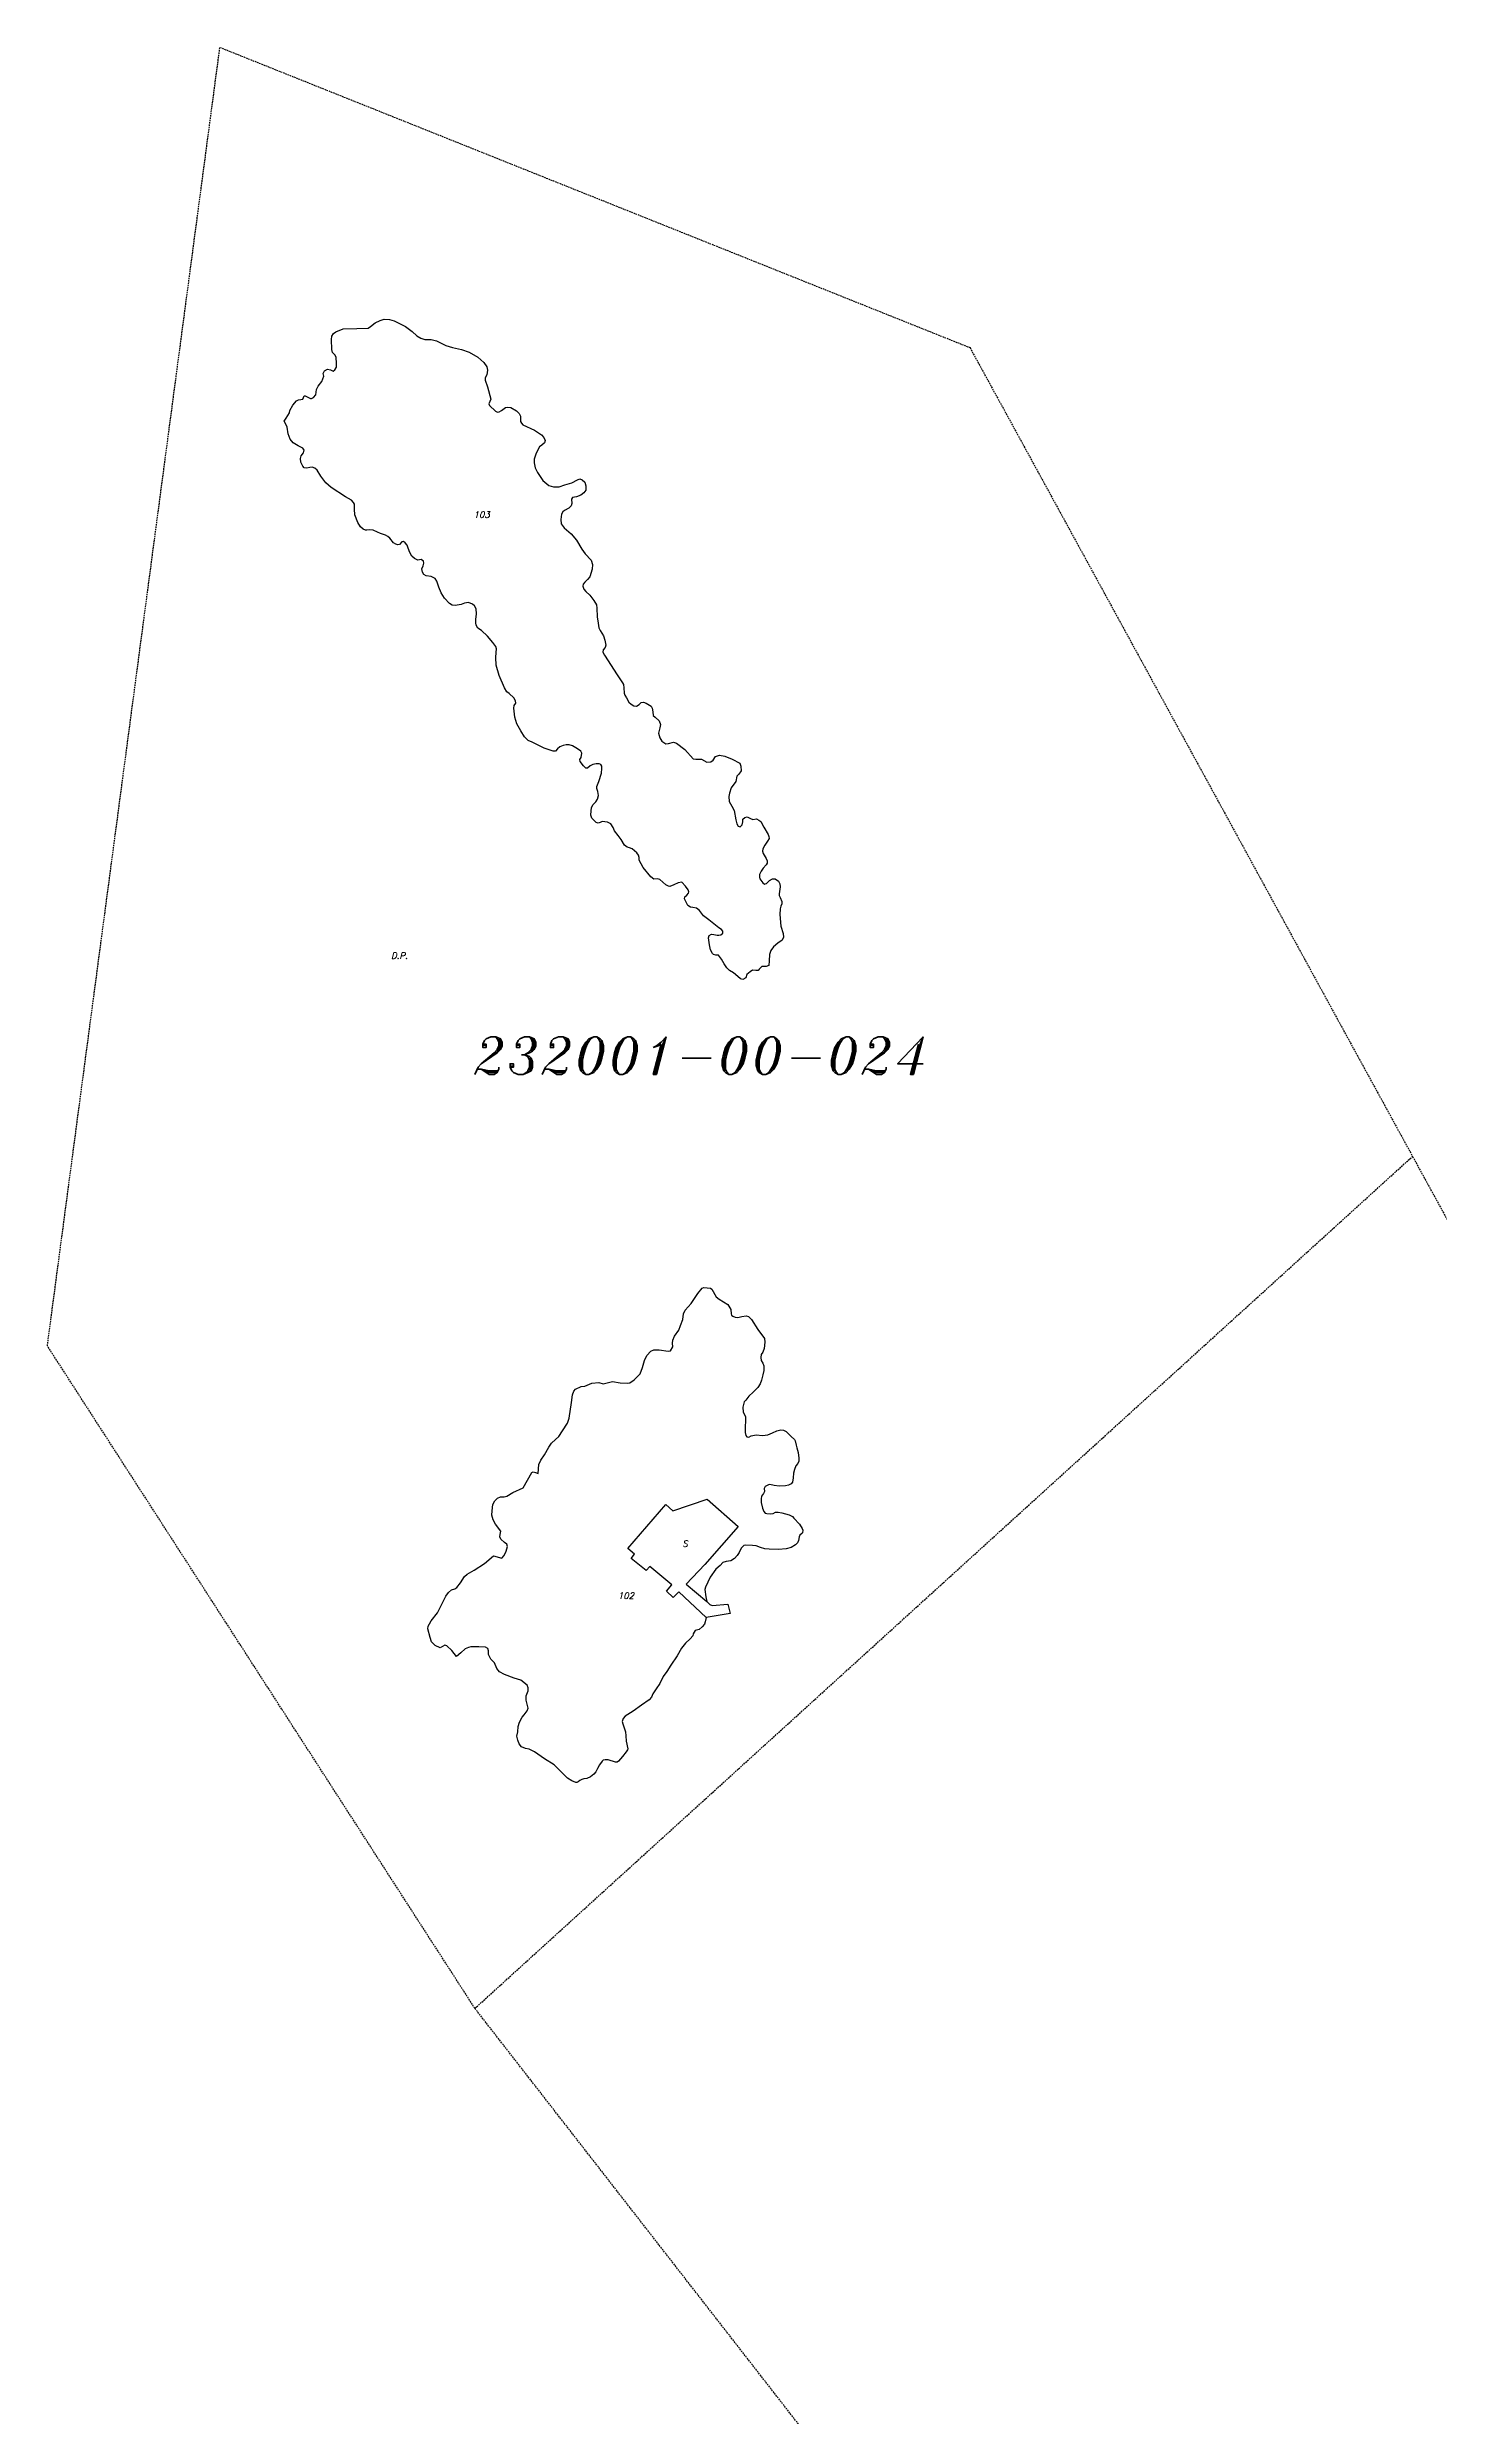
# Model space of a CAD drawing. Extents: x -334462 to -332769, y -29481 to -26664.
# Drawn here: x -333948.5 to -333725.8, y -27043.5 to -26664.5 of the extents above; entities that cross this region are included whole.
import ezdxf
from ezdxf.enums import TextEntityAlignment as Align

# ---------------------------------------------------------------- set-up
doc = ezdxf.new("R2010")
doc.units = 0
doc.header["$MEASUREMENT"] = 0
doc.linetypes.add('HIDDEN', pattern=[0.375, 0.25, -0.125])
for name, color, linetype in [('CADAST$$AREA$B$', 7, 'CONTINUOUS'), ('DP$DIVIDING$LINE', 7, 'CONTINUOUS'), ('MAP$SHEET$BOUND$', 7, 'CONTINUOUS'), ('PARCEL$BOUNDARY', 7, 'CONTINUOUS'), ('PARCEL$NUMBER', 7, 'CONTINUOUS'), ('STRUC$$FOOTPRINT', 7, 'CONTINUOUS')]:
    doc.layers.add(name, color=color, linetype=linetype)
doc.styles.add('ITALICT', font='ITALICT', dxfattribs={"height": 0.2})

msp = doc.modelspace()

# ---------------------------------------------------------------- linework, layer by layer
at = {"layer": 'CADAST$$AREA$B$', "color": 7, "linetype": 'HIDDEN'}
for p, q in [((-333730.12, -26841.89), (-333514.89, -27234.5)), ((-333805.33, -27074.28), (-333880.13, -26978.18))]:
    msp.add_line(p, q, dxfattribs=at)
msp.add_lwpolyline([(-333880.13, -26978.18), (-333948.53, -26872.2), (-333920.93, -26664.47), (-333800.93, -26712.5), (-333730.12, -26841.89)], dxfattribs=at)
at = {"layer": 'DP$DIVIDING$LINE', "color": 2, "linetype": 'HIDDEN'}
msp.add_line((-333880.13, -26978.18), (-333730.12, -26841.89), dxfattribs=at)
at = {"layer": 'PARCEL$BOUNDARY', "color": 7, "linetype": 'Continuous'}
for points in [[(-333907.92, -26729.82), (-333907.54, -26729.33), (-333907.44, -26728.92), (-333907.68, -26728.61), (-333908.4, -26728.2), (-333909.2, -26727.76), (-333909.68, -26727.16), (-333910.02, -26726.29), (-333910.18, -26725.22), (-333910.4, -26724.74), (-333910.64, -26724.26), (-333910.32, -26723.8), (-333909.77, -26722.95), (-333909.74, -26722.54), (-333909.26, -26721.72), (-333908.69, -26721.02), (-333908.38, -26720.88), (-333907.97, -26720.8), (-333907.68, -26720.73), (-333907.44, -26720.22), (-333907.27, -26720.2), (-333906.42, -26720.66), (-333906.26, -26720.66), (-333905.94, -26720.51), (-333905.58, -26720.05), (-333905.46, -26719.18), (-333905.22, -26718.65), (-333904.61, -26717.93), (-333904.28, -26717.06), (-333904.41, -26716.67), (-333904.17, -26716.23), (-333903.71, -26715.97), (-333903.25, -26716.06), (-333902.79, -26716.26), (-333902.55, -26716.06), (-333902.26, -26715.63), (-333902.26, -26715.05), (-333902.33, -26714.03), (-333902.55, -26713.65), (-333902.89, -26713.26), (-333903.01, -26712.8), (-333903.09, -26711.23), (-333903.02, -26710.68), (-333902.73, -26710.22), (-333902.37, -26709.98), (-333901.21, -26709.52), (-333899.01, -26709.47), (-333897.2, -26709.37), (-333896.81, -26709.11), (-333896.08, -26708.55), (-333895.3, -26708.16), (-333894.65, -26707.97), (-333893.78, -26707.99), (-333893.06, -26708.23), (-333891.25, -26709.1), (-333890.16, -26709.95), (-333889.4, -26710.63), (-333888.79, -26711.01), (-333888.14, -26711.18), (-333887.15, -26711.21), (-333886.28, -26711.4), (-333884.76, -26712.15), (-333883.69, -26712.49), (-333882.26, -26712.8), (-333881.06, -26713.21), (-333879.65, -26714.04), (-333878.71, -26714.88), (-333878.21, -26715.58), (-333878.13, -26716.09), (-333878.25, -26716.84), (-333878.47, -26717.35), (-333878.51, -26717.73), (-333878.1, -26718.79), (-333877.61, -26720.75), (-333877.76, -26721.14), (-333877.88, -26721.48), (-333877.78, -26721.79), (-333876.83, -26722.69), (-333876.51, -26722.81), (-333876.27, -26722.78), (-333875.86, -26722.54), (-333875.23, -26722.06), (-333874.87, -26722.01), (-333874.41, -26722.11), (-333873.5, -26722.61), (-333873.06, -26723.05), (-333872.84, -26723.46), (-333872.84, -26723.82), (-333872.84, -26724.31), (-333872.7, -26724.6), (-333872.46, -26724.86), (-333870.6, -26725.73), (-333869.5, -26726.48), (-333869.09, -26726.87), (-333868.89, -26727.35), (-333868.99, -26727.71), (-333869.42, -26728.12), (-333869.79, -26728.39), (-333870.32, -26729.38), (-333870.66, -26730.37), (-333870.67, -26730.95)], [(-333866.01, -26776.17), (-333866.54, -26776.36), (-333866.93, -26776.68), (-333867.24, -26777.04), (-333867.63, -26777.06), (-333869.07, -26776.56), (-333870.98, -26775.61), (-333871.62, -26775.33), (-333872.2, -26774.79), (-333872.81, -26773.83), (-333873.43, -26772.67), (-333873.77, -26771.63), (-333873.93, -26770.2), (-333873.83, -26769.74), (-333873.59, -26769.36), (-333873.62, -26768.99), (-333873.93, -26768.53), (-333874.63, -26767.83), (-333875.02, -26767.57), (-333875.38, -26766.94), (-333876.24, -26764.96), (-333876.72, -26763.29), (-333876.79, -26762.1), (-333876.73, -26761.26), (-333876.66, -26760.7), (-333876.8, -26760.34), (-333877.24, -26759.66), (-333878.11, -26758.65), (-333879.1, -26757.78), (-333879.67, -26757.39), (-333879.91, -26756.91), (-333880, -26756.54), (-333879.96, -26755.99), (-333879.86, -26755.09), (-333879.93, -26754.27), (-333880.22, -26753.81), (-333880.53, -26753.52), (-333881.16, -26753.28), (-333881.79, -26753.38), (-333882.35, -26753.62), (-333883.31, -26753.76), (-333883.75, -26753.69), (-333884.18, -26753.45), (-333884.99, -26752.6), (-333885.52, -26751.71), (-333885.88, -26750.81), (-333886.2, -26749.85), (-333886.51, -26749.44), (-333887.14, -26749.12), (-333887.94, -26749), (-333888.32, -26748.78), (-333888.54, -26748.45), (-333888.63, -26747.89), (-333888.41, -26747.43), (-333888.29, -26747), (-333888.38, -26746.66), (-333888.72, -26746.39), (-333889.25, -26746.49), (-333889.79, -26746.25), (-333890.22, -26745.86), (-333890.56, -26745.26), (-333890.8, -26744.58), (-333890.97, -26744.12), (-333891.28, -26743.73), (-333891.56, -26743.52), (-333891.83, -26743.59), (-333892.19, -26743.98), (-333892.48, -26744.03), (-333892.77, -26743.95), (-333893.13, -26743.74), (-333893.73, -26743.01), (-333894.05, -26742.72), (-333894.43, -26742.53), (-333895.21, -26742.26), (-333895.74, -26742.04), (-333896.39, -26741.71), (-333897.02, -26741.66), (-333897.41, -26741.73), (-333897.65, -26741.73), (-333897.99, -26741.56), (-333898.44, -26741.15), (-333898.88, -26740.47), (-333899.32, -26739.24), (-333899.37, -26738.35), (-333899.37, -26737.57), (-333899.54, -26737.28), (-333899.9, -26736.92), (-333900.82, -26736.39), (-333903.14, -26734.89), (-333904, -26734.14), (-333904.79, -26733.08), (-333905.37, -26732.09), (-333905.74, -26731.77), (-333906.19, -26731.63), (-333906.53, -26731.7), (-333907.02, -26731.8), (-333907.43, -26731.75), (-333907.67, -26731.48), (-333907.98, -26730.83), (-333908.04, -26730.25), (-333907.92, -26729.82)], [(-333870.67, -26730.95), (-333870.5, -26731.75), (-333870.14, -26732.5), (-333869.24, -26733.75), (-333868.3, -26734.55), (-333867.55, -26734.77), (-333866.66, -26734.75), (-333865.74, -26734.46), (-333864.63, -26734.12), (-333863.71, -26733.68), (-333863.34, -26733.51), (-333862.98, -26733.63), (-333862.56, -26734.05), (-333862.37, -26734.63), (-333862.4, -26735.33), (-333862.73, -26735.76), (-333863.19, -26736.12), (-333863.87, -26736.39), (-333864.52, -26736.46), (-333864.67, -26736.73), (-333864.62, -26737.45), (-333864.73, -26737.79), (-333865.11, -26738.2), (-333865.79, -26738.57), (-333866.08, -26738.78), (-333866.3, -26739.17), (-333866.37, -26740.02), (-333866.32, -26740.67), (-333865.84, -26741.32), (-333864.74, -26742.31), (-333863.87, -26743.3), (-333863.01, -26744.73), (-333862.48, -26745.5), (-333861.55, -26746.49), (-333861.33, -26747.22), (-333861.38, -26747.97), (-333861.74, -26749.15), (-333862.1, -26749.59), (-333862.53, -26750), (-333862.79, -26750.36), (-333862.89, -26750.65), (-333862.72, -26751.16), (-333862.41, -26751.52), (-333861.73, -26752.12), (-333861.09, -26752.95), (-333860.7, -26753.65), (-333860.63, -26754.18), (-333860.56, -26755.56), (-333860.43, -26756.6), (-333860.3, -26757.35), (-333860.09, -26757.78), (-333859.58, -26758.63), (-333859.34, -26759.28), (-333859.18, -26760.08), (-333859.3, -26760.47), (-333859.59, -26760.83), (-333859.64, -26761.22), (-333859.42, -26761.7), (-333857.38, -26764.87), (-333856.5, -26766.12), (-333856.38, -26766.37), (-333856.28, -26766.95), (-333856.23, -26767.77), (-333856.14, -26768.11), (-333855.9, -26768.54), (-333855.5, -26769.24), (-333855.11, -26769.56), (-333854.72, -26769.8), (-333854.29, -26769.85), (-333853.83, -26769.58), (-333853.54, -26769.27), (-333853.18, -26769.2), (-333852.72, -26769.39), (-333851.92, -26769.87), (-333851.75, -26770.19), (-333851.68, -26770.79), (-333851.61, -26771.35), (-333851.27, -26771.64), (-333850.67, -26772.19), (-333850.43, -26772.79), (-333850.54, -26773.34), (-333850.76, -26774.16), (-333850.54, -26774.95), (-333850.23, -26775.47), (-333849.6, -26775.89), (-333849.16, -26775.82), (-333848.37, -26775.6), (-333847.88, -26775.77), (-333846.52, -26776.79), (-333845.19, -26778.29), (-333844.77, -26778.32), (-333843.86, -26778.32), (-333843.03, -26778.81), (-333842.41, -26778.76), (-333842.02, -26778.51), (-333841.62, -26777.89), (-333841.02, -26777.68), (-333840.14, -26777.86), (-333838.96, -26778.35), (-333837.77, -26778.97), (-333837.6, -26779.48)], [(-333837.25, -26813.58), (-333837.66, -26813.46), (-333838.08, -26813.12), (-333838.75, -26812.51), (-333839.4, -26812.13), (-333839.84, -26811.72), (-333840.27, -26811.09), (-333840.66, -26810.34), (-333841.14, -26809.71), (-333841.58, -26809.71), (-333841.94, -26809.61), (-333842.13, -26809.42), (-333842.45, -26808.82), (-333842.62, -26808.02), (-333842.74, -26806.91), (-333842.66, -26806.55), (-333842.3, -26806.33), (-333841.89, -26806.4), (-333841.38, -26806.52), (-333841.12, -26806.5), (-333840.76, -26806.42), (-333840.49, -26806.18), (-333840.47, -26805.84), (-333840.66, -26805.58), (-333841.13, -26805.31), (-333842.68, -26804.06), (-333843.54, -26803.38), (-333844.2, -26802.56), (-333844.68, -26802.17), (-333845.26, -26802.08), (-333845.65, -26802), (-333846.06, -26801.74), (-333846.59, -26800.67), (-333846.53, -26800.38), (-333846.24, -26800.09), (-333845.95, -26799.78), (-333845.92, -26799.54), (-333846.02, -26799.22), (-333846.46, -26798.67), (-333847.04, -26798.04), (-333847.59, -26798.11), (-333848.32, -26798.43), (-333848.94, -26798.72), (-333849.16, -26798.67), (-333849.57, -26798.43), (-333850.56, -26797.58), (-333850.97, -26797.51), (-333851.48, -26797.53), (-333851.99, -26797.15), (-333853.21, -26795.67), (-333853.83, -26794.51), (-333853.83, -26794.08), (-333853.95, -26793.71), (-333854.2, -26793.33), (-333854.97, -26792.67), (-333855.38, -26792.55), (-333855.77, -26792.41), (-333856.18, -26792.09), (-333856.75, -26791.18), (-333857.2, -26790.57), (-333857.81, -26789.8), (-333858, -26789.27), (-333858.36, -26788.69), (-333858.92, -26788.42), (-333859.79, -26788.32), (-333860.1, -26788.47), (-333860.39, -26788.59), (-333860.73, -26788.45), (-333861.45, -26787.77), (-333861.58, -26787.31), (-333861.53, -26786.63), (-333861.47, -26786.15), (-333861.25, -26785.64), (-333860.79, -26785.18), (-333860.5, -26784.75), (-333860.38, -26784.14), (-333860.45, -26783.52), (-333860.65, -26783.01), (-333860.65, -26782.72), (-333860.33, -26781.92), (-333859.89, -26780.59), (-333859.81, -26779.84), (-333859.81, -26779.48), (-333859.96, -26779.19), (-333860.25, -26779.07), (-333860.71, -26779.07), (-333861.26, -26779.19), (-333861.7, -26779.43), (-333862.11, -26779.79), (-333862.4, -26779.79), (-333862.78, -26779.43), (-333863.29, -26778.73), (-333863.34, -26778.39), (-333863.15, -26778.1), (-333863.01, -26777.38), (-333863.16, -26777.06), (-333863.74, -26776.68), (-333864.51, -26776.22), (-333865.04, -26776.05), (-333865.52, -26776.05), (-333866.01, -26776.17)], [(-333837.6, -26779.48), (-333837.55, -26780.23), (-333837.88, -26780.72), (-333838.22, -26781.06), (-333838.39, -26781.89), (-333839.15, -26782.9), (-333839.42, -26783.79), (-333839.5, -26784.32), (-333839.46, -26785.13), (-333839.04, -26785.86), (-333838.63, -26786.55), (-333838.4, -26788.07), (-333838.25, -26788.67), (-333837.99, -26789.08), (-333837.7, -26789.18), (-333837.38, -26788.87), (-333837.28, -26788.35), (-333837.25, -26787.95), (-333836.97, -26787.67), (-333836.56, -26787.58), (-333836.02, -26787.85), (-333835.66, -26788.01), (-333835.07, -26787.89), (-333834.68, -26788.08), (-333834.41, -26788.33), (-333833.91, -26789.23), (-333833.22, -26790.4), (-333833.1, -26790.72), (-333833.08, -26791.04), (-333833.3, -26791.48), (-333833.75, -26792.08), (-333834.07, -26792.7), (-333834.12, -26793.07), (-333834.04, -26793.45), (-333833.53, -26794.23), (-333833.35, -26794.61), (-333833.39, -26794.98), (-333833.53, -26795.26), (-333834, -26795.79), (-333834.33, -26796.25), (-333834.6, -26796.8), (-333834.6, -26797.22), (-333834.52, -26797.49), (-333834.06, -26798.13), (-333833.82, -26798.33), (-333833.68, -26798.31), (-333833.49, -26798.22), (-333832.98, -26797.73), (-333832.51, -26797.49), (-333832.09, -26797.49), (-333831.57, -26797.86), (-333831.34, -26798.31), (-333831.32, -26798.75), (-333831.48, -26799.88), (-333831.46, -26800.15), (-333831.29, -26800.45), (-333831.05, -26801.09), (-333831.04, -26801.51), (-333831.18, -26801.87), (-333831.31, -26802.27), (-333831.37, -26803.19), (-333831.2, -26805.05), (-333830.79, -26806.23), (-333830.78, -26806.81), (-333830.98, -26807.3), (-333831.66, -26807.79), (-333832.38, -26808.35), (-333832.78, -26808.95), (-333832.98, -26809.59), (-333833.07, -26810.6), (-333833.13, -26811.33), (-333833.55, -26811.51), (-333834.2, -26811.53), (-333834.66, -26811.91), (-333834.8, -26812.15), (-333835.18, -26812.14), (-333835.73, -26812.11), (-333836.11, -26812.34), (-333836.6, -26812.81), (-333836.79, -26813.3), (-333837.25, -26813.58)], [(-333887.06, -26919.52), (-333887.3, -26918.85), (-333887.64, -26917.48), (-333887.62, -26917.04), (-333887.42, -26916.64), (-333887.12, -26916.17), (-333886.13, -26914.93), (-333885.17, -26912.99), (-333884.8, -26912.26), (-333884.35, -26911.65), (-333883.85, -26911.22), (-333883.36, -26911.07), (-333883.01, -26910.83), (-333882.46, -26910.13), (-333881.79, -26909.09), (-333881.39, -26908.7), (-333880.23, -26908.06), (-333878.61, -26907), (-333877.14, -26905.79), (-333875.82, -26906.14), (-333875.44, -26905.75), (-333875.12, -26905.05), (-333874.9, -26904.3), (-333875.02, -26903.9), (-333875.39, -26903.66), (-333875.96, -26903.1), (-333876.14, -26902.77), (-333876.07, -26902.37), (-333876.01, -26901.85), (-333876.82, -26900.73), (-333877.23, -26900.03), (-333877.44, -26899.28), (-333877.39, -26898.6), (-333877.27, -26897.57), (-333876.97, -26897.01), (-333876.52, -26896.57), (-333876.05, -26896.34), (-333875.45, -26896.35), (-333875.01, -26896.22), (-333874.09, -26895.66), (-333872.4, -26894.92), (-333871.03, -26892.47), (-333870.8, -26892.33), (-333870.43, -26892.44), (-333870.01, -26892.64), (-333869.89, -26891.16), (-333869.61, -26890.49), (-333868.98, -26889.61), (-333868.31, -26888.38), (-333867.89, -26887.74), (-333867.25, -26887.16), (-333866.71, -26886.67), (-333866.11, -26885.8), (-333865.31, -26884.55), (-333865.05, -26883.77), (-333864.67, -26881.24), (-333864.51, -26880.03), (-333864.32, -26879.45), (-333864.02, -26879.14), (-333863.13, -26878.71), (-333862.55, -26878.66), (-333862.15, -26878.47), (-333861.45, -26878.14), (-333860.29, -26878.08), (-333859.61, -26878.25), (-333858.97, -26878.13), (-333858.13, -26877.89), (-333856.87, -26878.1), (-333855.74, -26878.19), (-333855.33, -26878.1), (-333854.63, -26877.65), (-333853.7, -26876.65), (-333853.31, -26875.65), (-333852.98, -26874.52), (-333852.6, -26873.75), (-333851.98, -26873.06), (-333851.51, -26872.85), (-333850.67, -26872.84), (-333849.21, -26873.07), (-333848.83, -26872.97), (-333848.45, -26872.33), (-333848.51, -26871.79), (-333848.48, -26871.3), (-333848.19, -26870.63), (-333847.53, -26869.71), (-333847.23, -26868.95), (-333846.89, -26867.96), (-333846.77, -26867.08), (-333846.48, -26866.5), (-333845.54, -26865.4), (-333844.49, -26863.82), (-333843.79, -26862.97), (-333843.49, -26862.88), (-333842.43, -26862.99), (-333842.21, -26863.15), (-333841.51, -26864.34), (-333841.07, -26864.73), (-333839.64, -26865.59), (-333839.19, -26866.36), (-333839.15, -26867.08), (-333839.06, -26867.29)], [(-333839.06, -26867.29), (-333838.86, -26867.45), (-333838.48, -26867.62), (-333838.09, -26867.65), (-333837.42, -26867.5), (-333836.72, -26867.41), (-333836.36, -26867.5), (-333835.88, -26867.99), (-333834.84, -26869.6), (-333833.78, -26871.01), (-333833.74, -26871.62), (-333833.86, -26872.61), (-333834.08, -26873.23), (-333834.31, -26873.56), (-333834.37, -26874.08), (-333834.31, -26874.55), (-333834.06, -26874.98), (-333833.91, -26875.38), (-333833.9, -26876.15), (-333834.05, -26876.84), (-333834.28, -26877.7), (-333834.48, -26878.25), (-333834.85, -26878.86), (-333835.63, -26879.61), (-333836.33, -26880.25), (-333836.8, -26880.88), (-333837.03, -26881.14), (-333837.24, -26881.99), (-333837.21, -26882.78), (-333836.83, -26883.47), (-333836.84, -26884.06), (-333836.9, -26885.26), (-333836.88, -26886.06), (-333836.76, -26886.54), (-333836.6, -26886.75), (-333836.33, -26886.8), (-333835.91, -26886.6), (-333835.14, -26886.45), (-333834.13, -26886.51), (-333833.28, -26886.42), (-333832.5, -26886.09), (-333831.83, -26885.79), (-333831.2, -26885.61), (-333830.78, -26885.66), (-333830.32, -26885.88), (-333829.52, -26886.69), (-333828.99, -26887.16), (-333828.87, -26887.4), (-333828.76, -26888.07), (-333828.62, -26888.49), (-333828.41, -26889.25), (-333828.31, -26890.18), (-333828.3, -26890.66), (-333828.48, -26891.03), (-333828.81, -26891.39), (-333829.02, -26892), (-333829.15, -26892.57), (-333829.22, -26893.3), (-333829.31, -26894.01), (-333829.55, -26894.25), (-333829.96, -26894.49), (-333830.43, -26894.61), (-333831.45, -26894.65), (-333832.27, -26894.56), (-333832.93, -26894.37), (-333833.17, -26894.43), (-333833.68, -26894.7), (-333833.87, -26894.99), (-333833.81, -26895.5), (-333833.98, -26895.83), (-333834.26, -26896.25), (-333834.32, -26896.69), (-333834.31, -26897.24), (-333834.13, -26898.15), (-333833.91, -26898.72), (-333833.7, -26898.94), (-333833.45, -26899), (-333832.85, -26899.06), (-333832.44, -26898.99), (-333832.03, -26898.81), (-333831.63, -26898.81), (-333831.05, -26898.9), (-333829.87, -26899.24), (-333829.33, -26899.52), (-333829.11, -26899.78), (-333828.2, -26900.7), (-333827.75, -26901.4), (-333827.69, -26901.7), (-333827.7, -26902.1), (-333827.84, -26902.22), (-333828.15, -26902.47), (-333828.26, -26902.73), (-333828.37, -26903.34), (-333828.52, -26903.73), (-333828.84, -26904.05), (-333829.53, -26904.44), (-333830.33, -26904.65), (-333831.57, -26904.77), (-333833.07, -26904.72), (-333833.76, -26904.68), (-333834.43, -26904.47)], [(-333834.43, -26904.47), (-333835.13, -26904.19), (-333835.71, -26904.11), (-333836.83, -26904.07), (-333837.13, -26904.11), (-333837.55, -26904.56), (-333837.83, -26905.25), (-333838.19, -26905.75), (-333838.62, -26906.19), (-333839.19, -26906.59), (-333839.93, -26906.71), (-333840.44, -26906.84), (-333840.87, -26907.32), (-333841.59, -26907.9), (-333842.49, -26909.19), (-333843.24, -26910.79), (-333843.33, -26911.15), (-333843.16, -26912.32), (-333843.05, -26913.11)], [(-333843.05, -26913.11), (-333842.55, -26913.58), (-333842.19, -26913.71), (-333839.69, -26913.5), (-333839.31, -26914.99), (-333843.12, -26915.65)], [(-333843.12, -26915.65), (-333843.28, -26916.33), (-333843.39, -26916.7), (-333843.78, -26917.16), (-333844.24, -26917.57), (-333844.87, -26917.75), (-333845.19, -26918.25), (-333845.26, -26918.58), (-333845.71, -26919.07), (-333846.42, -26919.74), (-333847.08, -26920.56), (-333847.77, -26921.8), (-333848.81, -26923.26), (-333849.43, -26924.29), (-333850.03, -26925.09), (-333850.55, -26926.19), (-333851.15, -26927.04), (-333851.69, -26927.85), (-333851.89, -26928.4), (-333852.23, -26928.81), (-333853.48, -26929.65), (-333854.82, -26930.66), (-333856.1, -26931.45), (-333856.4, -26931.81), (-333856.59, -26932.27), (-333856.45, -26932.67), (-333856.2, -26933.45), (-333856.04, -26933.92), (-333855.99, -26934.56), (-333855.91, -26935.41), (-333855.67, -26936.65), (-333855.73, -26936.83), (-333855.91, -26937.13), (-333856.54, -26937.9), (-333857.14, -26938.62), (-333857.38, -26938.78), (-333857.62, -26938.78), (-333858.82, -26938.41), (-333859.31, -26938.41), (-333859.6, -26938.48), (-333859.79, -26938.63), (-333860.19, -26939.2), (-333860.52, -26939.79), (-333860.76, -26940.36), (-333861.12, -26940.73), (-333861.64, -26941.13), (-333862.22, -26941.4), (-333862.69, -26941.46), (-333863.03, -26941.58), (-333863.37, -26941.73), (-333863.62, -26941.94), (-333863.83, -26942.07), (-333864, -26942.07), (-333864.65, -26941.78), (-333865.31, -26941.33), (-333866.43, -26940.23), (-333867.44, -26939.2), (-333869.01, -26938.27), (-333870.61, -26937.13), (-333871.43, -26936.7), (-333872.04, -26936.62), (-333872.66, -26936.35), (-333873.06, -26935.86), (-333873.25, -26935.27), (-333873.4, -26934.61), (-333873.29, -26933.92), (-333873.21, -26933.09), (-333873.02, -26932.42), (-333872.57, -26931.62), (-333872.25, -26931.2), (-333871.76, -26930.57), (-333871.63, -26930.14), (-333871.77, -26929.5), (-333871.95, -26928.86), (-333871.95, -26928.17), (-333871.63, -26927.38), (-333871.6, -26926.89), (-333871.79, -26926.5), (-333872.79, -26925.69), (-333873.83, -26925.37), (-333875.41, -26924.78), (-333876.19, -26924.34), (-333876.61, -26923.81), (-333876.98, -26922.9), (-333877.56, -26922.3), (-333877.98, -26921.56), (-333877.95, -26920.99), (-333878.09, -26920.61), (-333878.46, -26920.41), (-333879.53, -26920.32), (-333880.77, -26920.34), (-333881.14, -26920.46), (-333881.68, -26920.64), (-333882.37, -26921.28), (-333883.07, -26921.89), (-333883.8, -26920.95), (-333884.62, -26920.19), (-333884.92, -26920.06), (-333885.71, -26920.52), (-333886.48, -26920.11), (-333887.06, -26919.52)]]:
    msp.add_lwpolyline(points, dxfattribs=at)
at = {"layer": 'STRUC$$FOOTPRINT', "color": 1, "linetype": 'Continuous'}
msp.add_lwpolyline([(-333843.12, -26915.65), (-333847.52, -26911.55), (-333848.39, -26912.47), (-333849.48, -26911.46), (-333848.64, -26910.4), (-333852.12, -26907.5), (-333852.74, -26908.13), (-333855.15, -26906.23), (-333854.58, -26905.52), (-333855.67, -26904.6), (-333849.59, -26897.59), (-333848.47, -26898.6), (-333842.98, -26896.7), (-333838.03, -26901.07), (-333843.35, -26907.16), (-333846.35, -26910.31), (-333843.05, -26913.11)], dxfattribs=at)

# ---------------------------------------------------------------- texts
at = {"layer": 'DP$DIVIDING$LINE', "color": 5, "linetype": 'Continuous', "style": 'ITALICT'}
msp.add_text('D.P.', height=1, dxfattribs=at).set_placement((-333892.21, -26809.77), align=Align.MIDDLE)
at = {"layer": 'MAP$SHEET$BOUND$', "color": 6, "linetype": 'Continuous', "style": 'ITALICT'}
msp.add_text('232001-00-024', height=6, dxfattribs=at).set_placement((-333844.02, -26825.77), align=Align.MIDDLE)
at = {"layer": 'PARCEL$NUMBER', "color": 7, "linetype": 'Continuous', "style": 'ITALICT'}
for s, p in [('103', (-333879.05, -26739.23)), ('102', (-333855.96, -26912.14))]:
    msp.add_text(s, height=1, dxfattribs=at).set_placement(p, align=Align.MIDDLE)
at = {"layer": 'STRUC$$FOOTPRINT', "color": 1, "linetype": 'Continuous', "style": 'ITALICT'}
msp.add_text('S', height=1, dxfattribs=at).set_placement((-333846.52, -26903.84), align=Align.MIDDLE)

doc.saveas('drawing.dxf')
